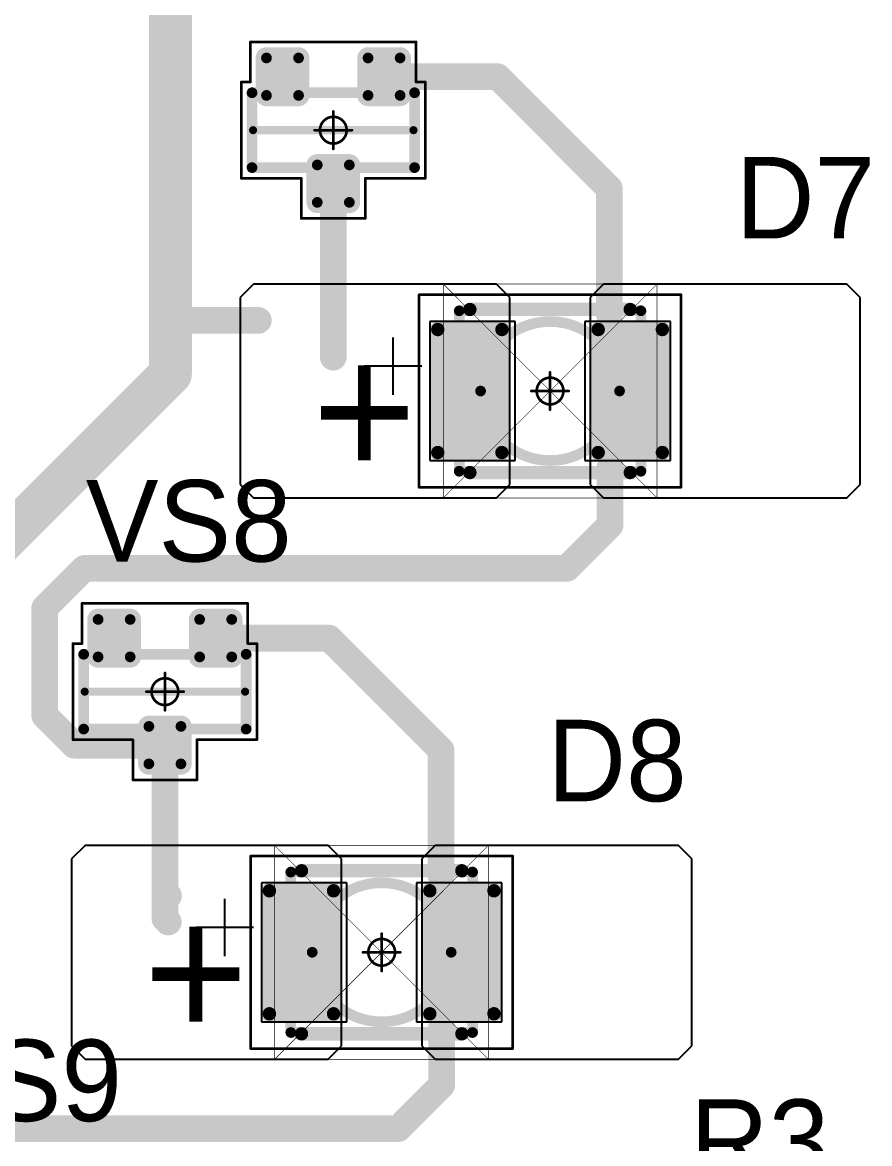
# Model space of a CAD drawing. Header units: millimetres. Extents: x 0 to 1769, y 431 to 1001.
# Drawn here: x 1317.79 to 1333.63, y 516.95 to 537.92 of the extents above; entities that cross this region are included whole.
import ezdxf

# ---------------------------------------------------------------- set-up
doc = ezdxf.new("R2010")
doc.units = ezdxf.units.MM
for name, color, linetype in [('Mechanical13', 56, 'Continuous'), ('Mechanical15', 56, 'Continuous'), ('Mechanical9', 56, 'Continuous'), ('TopLayer', 1, 'Continuous'), ('TopOverlay', 2, 'Continuous'), ('TopPaste', 8, 'Continuous'), ('TopSolder', 216, 'Continuous')]:
    doc.layers.add(name, color=color, linetype=linetype)

# ---------------------------------------------------------------- blocks, each defined once
blk = doc.blocks.new('SOT23_131')
at = {"layer": 'Mechanical13', "const_width": 0.2}
for points in [[(-0.7, -1.52), (-0.7, 1.52)], [(0.7, 1.52), (-0.7, 1.52)], [(0.7, -1.52), (0.7, 1.52)], [(0.7, -1.52), (-0.7, -1.52)]]:
    blk.add_lwpolyline(points, dxfattribs=at)
at = {"layer": 'Mechanical13', "const_width": 0.1}
for points in [[(-0.75, 1.52, 1), (-0.65, 1.52, 1)], [(-0.75, 1.52, 1), (-0.65, 1.52, 1)], [(0.65, 1.52, 1), (0.75, 1.52, 1)], [(0.65, 1.52, 1), (0.75, 1.52, 1)], [(-0.75, -1.52, 1), (-0.65, -1.52, 1)], [(-0.75, -1.52, 1), (-0.65, -1.52, 1)], [(0.65, -1.52, 1), (0.75, -1.52, 1)], [(0.65, -1.52, 1), (0.75, -1.52, 1)]]:
    blk.add_lwpolyline(points, format="xyb", close=True, dxfattribs=at)
at = {"layer": 'Mechanical15', "const_width": 0.05}
for points in [[(0.9, 1.72), (-0.9, 1.72)], [(-0.9, 1.55), (-0.9, 1.72)], [(0.9, 0.6), (0.9, 1.72)], [(-0.9, 1.55), (-1.65, 1.55)], [(-1.65, -1.55), (-1.65, 1.55)], [(1.65, 0.6), (0.9, 0.6)], [(1.65, -0.6), (1.65, 0.6)], [(0, -0.35), (0, 0.35)], [(0.35, 0), (-0.35, 0)], [(0.9, -1.72), (0.9, -0.6)], [(1.65, -0.6), (0.9, -0.6)], [(-0.9, -1.55), (-1.65, -1.55)], [(-0.9, -1.72), (-0.9, -1.55)], [(0.9, -1.72), (-0.9, -1.72)]]:
    blk.add_lwpolyline(points, dxfattribs=at)
at = {"layer": 'Mechanical15'}
for points, const_width in [([(-0.913, 1.72, 1), (-0.888, 1.72, 1)], 0.025), ([(-0.913, 1.72, 1), (-0.888, 1.72, 1)], 0.025), ([(0.888, 1.72, 1), (0.913, 1.72, 1)], 0.025), ([(0.888, 1.72, 1), (0.913, 1.72, 1)], 0.025), ([(-1.662, 1.55, 1), (-1.637, 1.55, 1)], 0.025), ([(-1.662, 1.55, 1), (-1.637, 1.55, 1)], 0.025), ([(-0.913, 1.55, 1), (-0.888, 1.55, 1)], 0.025), ([(-0.913, 1.55, 1), (-0.888, 1.55, 1)], 0.025), ([(0.888, 0.6, 1), (0.913, 0.6, 1)], 0.025), ([(0.888, 0.6, 1), (0.913, 0.6, 1)], 0.025), ([(1.637, 0.6, 1), (1.662, 0.6, 1)], 0.025), ([(1.637, 0.6, 1), (1.662, 0.6, 1)], 0.025), ([(0.25, 0, 1), (-0.25, 0, 1)], 0.05), ([(-0.012, 0.35, 1), (0.012, 0.35, 1)], 0.025), ([(-0.362, 0, 1), (-0.337, 0, 1)], 0.025), ([(-0.262, 0, 1), (-0.238, 0, 1)], 0.025), ([(0.238, 0, 1), (0.262, 0, 1)], 0.025), ([(0.337, 0, 1), (0.362, 0, 1)], 0.025), ([(-0.012, -0.35, 1), (0.012, -0.35, 1)], 0.025), ([(0.888, -0.6, 1), (0.913, -0.6, 1)], 0.025), ([(0.888, -0.6, 1), (0.913, -0.6, 1)], 0.025), ([(1.637, -0.6, 1), (1.662, -0.6, 1)], 0.025), ([(1.637, -0.6, 1), (1.662, -0.6, 1)], 0.025), ([(-1.662, -1.55, 1), (-1.637, -1.55, 1)], 0.025), ([(-1.662, -1.55, 1), (-1.637, -1.55, 1)], 0.025), ([(-0.913, -1.55, 1), (-0.888, -1.55, 1)], 0.025), ([(-0.913, -1.55, 1), (-0.888, -1.55, 1)], 0.025), ([(-0.913, -1.72, 1), (-0.888, -1.72, 1)], 0.025), ([(-0.913, -1.72, 1), (-0.888, -1.72, 1)], 0.025), ([(0.888, -1.72, 1), (0.913, -1.72, 1)], 0.025), ([(0.888, -1.72, 1), (0.913, -1.72, 1)], 0.025)]:
    blk.add_lwpolyline(points, format="xyb", close=True, dxfattribs=dict(at, const_width=const_width))
at = {"layer": 'TopLayer', "const_width": 0.1}
for points in [[(-1.4, 1.25, 1), (-1.3, 1.25, 1)], [(-0.7, 1.25, 1), (-0.6, 1.25, 1)], [(-1.4, 0.65, 1), (-1.3, 0.65, 1)], [(-0.7, 0.65, 1), (-0.6, 0.65, 1)], [(0.6, 0.3, 1), (0.7, 0.3, 1)], [(1.3, 0.3, 1), (1.4, 0.3, 1)], [(0.6, -0.3, 1), (0.7, -0.3, 1)], [(1.3, -0.3, 1), (1.4, -0.3, 1)], [(-1.4, -0.65, 1), (-1.3, -0.65, 1)], [(-0.7, -0.65, 1), (-0.6, -0.65, 1)], [(-1.4, -1.25, 1), (-1.3, -1.25, 1)], [(-0.7, -1.25, 1), (-0.6, -1.25, 1)]]:
    blk.add_lwpolyline(points, format="xyb", close=True, dxfattribs=at)
at = {"layer": 'TopLayer'}
for points in [[(-1.35, 1.35), (-1.35, 0.55), (-0.65, 1.35), (-0.65, 0.55)], [(-1.45, 1.25), (-1.45, 0.65), (-0.55, 1.25), (-0.55, 0.65)], [(0.55, 0.3), (0.55, -0.3), (1.45, 0.3), (1.45, -0.3)], [(0.65, 0.4), (0.65, -0.4), (1.35, 0.4), (1.35, -0.4)], [(-1.35, -0.55), (-1.35, -1.35), (-0.65, -0.55), (-0.65, -1.35)], [(-1.45, -0.65), (-1.45, -1.25), (-0.55, -0.65), (-0.55, -1.25)]]:
    blk.add_solid(points, dxfattribs=at)
at = {"layer": 'TopOverlay', "const_width": 0.15}
blk.add_lwpolyline([(0, -1.5), (0, 1.5)], dxfattribs=at)
at = {"layer": 'TopOverlay', "const_width": 0.075}
for points in [[(-0.038, 1.5, 1), (0.038, 1.5, 1)], [(-0.038, -1.5, 1), (0.038, -1.5, 1)]]:
    blk.add_lwpolyline(points, format="xyb", close=True, dxfattribs=at)
at = {"layer": 'TopPaste', "const_width": 0.075}
for points in [[(-1.387, 1.25, 1), (-1.313, 1.25, 1)], [(-0.687, 1.25, 1), (-0.613, 1.25, 1)], [(-1.387, 0.65, 1), (-1.313, 0.65, 1)], [(-0.687, 0.65, 1), (-0.613, 0.65, 1)], [(0.613, 0.3, 1), (0.687, 0.3, 1)], [(1.313, 0.3, 1), (1.387, 0.3, 1)], [(0.613, -0.3, 1), (0.687, -0.3, 1)], [(1.313, -0.3, 1), (1.387, -0.3, 1)], [(-1.387, -0.65, 1), (-1.313, -0.65, 1)], [(-0.687, -0.65, 1), (-0.613, -0.65, 1)], [(-1.387, -1.25, 1), (-1.313, -1.25, 1)], [(-0.687, -1.25, 1), (-0.613, -1.25, 1)]]:
    blk.add_lwpolyline(points, format="xyb", close=True, dxfattribs=at)
at = {"layer": 'TopPaste'}
for points in [[(-1.35, 1.325), (-1.35, 0.575), (-0.65, 1.325), (-0.65, 0.575)], [(-1.425, 1.25), (-1.425, 0.65), (-0.575, 1.25), (-0.575, 0.65)], [(0.575, 0.3), (0.575, -0.3), (1.425, 0.3), (1.425, -0.3)], [(0.65, 0.375), (0.65, -0.375), (1.35, 0.375), (1.35, -0.375)], [(-1.35, -0.575), (-1.35, -1.325), (-0.65, -0.575), (-0.65, -1.325)], [(-1.425, -0.65), (-1.425, -1.25), (-0.575, -0.65), (-0.575, -1.25)]]:
    blk.add_solid(points, dxfattribs=at)
at = {"layer": 'TopSolder', "const_width": 0.202}
for points in [[(-1.451, 1.25, 1), (-1.249, 1.25, 1)], [(-0.751, 1.25, 1), (-0.549, 1.25, 1)], [(-1.451, 0.65, 1), (-1.249, 0.65, 1)], [(-0.751, 0.65, 1), (-0.549, 0.65, 1)], [(0.549, 0.3, 1), (0.751, 0.3, 1)], [(1.249, 0.3, 1), (1.451, 0.3, 1)], [(0.549, -0.3, 1), (0.751, -0.3, 1)], [(1.249, -0.3, 1), (1.451, -0.3, 1)], [(-1.451, -0.65, 1), (-1.249, -0.65, 1)], [(-0.751, -0.65, 1), (-0.549, -0.65, 1)], [(-1.451, -1.25, 1), (-1.249, -1.25, 1)], [(-0.751, -1.25, 1), (-0.549, -1.25, 1)]]:
    blk.add_lwpolyline(points, format="xyb", close=True, dxfattribs=at)
at = {"layer": 'TopSolder'}
for points in [[(-1.35, 1.452), (-1.35, 0.448), (-0.65, 1.452), (-0.65, 0.448)], [(-1.552, 1.25), (-1.552, 0.65), (-0.448, 1.25), (-0.448, 0.65)], [(0.65, 0.502), (0.65, -0.502), (1.35, 0.502), (1.35, -0.502)], [(0.448, 0.3), (0.448, -0.3), (1.552, 0.3), (1.552, -0.3)], [(-1.35, -0.448), (-1.35, -1.452), (-0.65, -0.448), (-0.65, -1.452)], [(-1.552, -0.65), (-1.552, -1.25), (-0.448, -0.65), (-0.448, -1.25)]]:
    blk.add_solid(points, dxfattribs=at)
blk = doc.blocks.new('SOT23_132')
at = {"layer": 'Mechanical13', "const_width": 0.2}
for points in [[(-0.7, -1.52), (-0.7, 1.52)], [(0.7, 1.52), (-0.7, 1.52)], [(0.7, -1.52), (0.7, 1.52)], [(0.7, -1.52), (-0.7, -1.52)]]:
    blk.add_lwpolyline(points, dxfattribs=at)
at = {"layer": 'Mechanical13', "const_width": 0.1}
for points in [[(-0.75, 1.52, 1), (-0.65, 1.52, 1)], [(-0.75, 1.52, 1), (-0.65, 1.52, 1)], [(0.65, 1.52, 1), (0.75, 1.52, 1)], [(0.65, 1.52, 1), (0.75, 1.52, 1)], [(-0.75, -1.52, 1), (-0.65, -1.52, 1)], [(-0.75, -1.52, 1), (-0.65, -1.52, 1)], [(0.65, -1.52, 1), (0.75, -1.52, 1)], [(0.65, -1.52, 1), (0.75, -1.52, 1)]]:
    blk.add_lwpolyline(points, format="xyb", close=True, dxfattribs=at)
at = {"layer": 'Mechanical15', "const_width": 0.05}
for points in [[(0.9, 1.72), (-0.9, 1.72)], [(-0.9, 1.55), (-0.9, 1.72)], [(0.9, 0.6), (0.9, 1.72)], [(-0.9, 1.55), (-1.65, 1.55)], [(-1.65, -1.55), (-1.65, 1.55)], [(1.65, 0.6), (0.9, 0.6)], [(1.65, -0.6), (1.65, 0.6)], [(0, -0.35), (0, 0.35)], [(0.35, 0), (-0.35, 0)], [(0.9, -1.72), (0.9, -0.6)], [(1.65, -0.6), (0.9, -0.6)], [(-0.9, -1.55), (-1.65, -1.55)], [(-0.9, -1.72), (-0.9, -1.55)], [(0.9, -1.72), (-0.9, -1.72)]]:
    blk.add_lwpolyline(points, dxfattribs=at)
at = {"layer": 'Mechanical15'}
for points, const_width in [([(-0.913, 1.72, 1), (-0.888, 1.72, 1)], 0.025), ([(-0.913, 1.72, 1), (-0.888, 1.72, 1)], 0.025), ([(0.888, 1.72, 1), (0.913, 1.72, 1)], 0.025), ([(0.888, 1.72, 1), (0.913, 1.72, 1)], 0.025), ([(-1.662, 1.55, 1), (-1.637, 1.55, 1)], 0.025), ([(-1.662, 1.55, 1), (-1.637, 1.55, 1)], 0.025), ([(-0.913, 1.55, 1), (-0.888, 1.55, 1)], 0.025), ([(-0.913, 1.55, 1), (-0.888, 1.55, 1)], 0.025), ([(0.888, 0.6, 1), (0.913, 0.6, 1)], 0.025), ([(0.888, 0.6, 1), (0.913, 0.6, 1)], 0.025), ([(1.637, 0.6, 1), (1.662, 0.6, 1)], 0.025), ([(1.637, 0.6, 1), (1.662, 0.6, 1)], 0.025), ([(0.25, 0, 1), (-0.25, 0, 1)], 0.05), ([(-0.012, 0.35, 1), (0.012, 0.35, 1)], 0.025), ([(-0.362, 0, 1), (-0.337, 0, 1)], 0.025), ([(-0.262, 0, 1), (-0.238, 0, 1)], 0.025), ([(0.238, 0, 1), (0.262, 0, 1)], 0.025), ([(0.337, 0, 1), (0.362, 0, 1)], 0.025), ([(-0.012, -0.35, 1), (0.012, -0.35, 1)], 0.025), ([(0.888, -0.6, 1), (0.913, -0.6, 1)], 0.025), ([(0.888, -0.6, 1), (0.913, -0.6, 1)], 0.025), ([(1.637, -0.6, 1), (1.662, -0.6, 1)], 0.025), ([(1.637, -0.6, 1), (1.662, -0.6, 1)], 0.025), ([(-1.662, -1.55, 1), (-1.637, -1.55, 1)], 0.025), ([(-1.662, -1.55, 1), (-1.637, -1.55, 1)], 0.025), ([(-0.913, -1.55, 1), (-0.888, -1.55, 1)], 0.025), ([(-0.913, -1.55, 1), (-0.888, -1.55, 1)], 0.025), ([(-0.913, -1.72, 1), (-0.888, -1.72, 1)], 0.025), ([(-0.913, -1.72, 1), (-0.888, -1.72, 1)], 0.025), ([(0.888, -1.72, 1), (0.913, -1.72, 1)], 0.025), ([(0.888, -1.72, 1), (0.913, -1.72, 1)], 0.025)]:
    blk.add_lwpolyline(points, format="xyb", close=True, dxfattribs=dict(at, const_width=const_width))
at = {"layer": 'TopLayer', "const_width": 0.1}
for points in [[(-1.4, 1.25, 1), (-1.3, 1.25, 1)], [(-0.7, 1.25, 1), (-0.6, 1.25, 1)], [(-1.4, 0.65, 1), (-1.3, 0.65, 1)], [(-0.7, 0.65, 1), (-0.6, 0.65, 1)], [(0.6, 0.3, 1), (0.7, 0.3, 1)], [(1.3, 0.3, 1), (1.4, 0.3, 1)], [(0.6, -0.3, 1), (0.7, -0.3, 1)], [(1.3, -0.3, 1), (1.4, -0.3, 1)], [(-1.4, -0.65, 1), (-1.3, -0.65, 1)], [(-0.7, -0.65, 1), (-0.6, -0.65, 1)], [(-1.4, -1.25, 1), (-1.3, -1.25, 1)], [(-0.7, -1.25, 1), (-0.6, -1.25, 1)]]:
    blk.add_lwpolyline(points, format="xyb", close=True, dxfattribs=at)
at = {"layer": 'TopLayer'}
for points in [[(-1.35, 1.35), (-1.35, 0.55), (-0.65, 1.35), (-0.65, 0.55)], [(-1.45, 1.25), (-1.45, 0.65), (-0.55, 1.25), (-0.55, 0.65)], [(0.55, 0.3), (0.55, -0.3), (1.45, 0.3), (1.45, -0.3)], [(0.65, 0.4), (0.65, -0.4), (1.35, 0.4), (1.35, -0.4)], [(-1.35, -0.55), (-1.35, -1.35), (-0.65, -0.55), (-0.65, -1.35)], [(-1.45, -0.65), (-1.45, -1.25), (-0.55, -0.65), (-0.55, -1.25)]]:
    blk.add_solid(points, dxfattribs=at)
at = {"layer": 'TopOverlay', "const_width": 0.15}
blk.add_lwpolyline([(0, -1.5), (0, 1.5)], dxfattribs=at)
at = {"layer": 'TopOverlay', "const_width": 0.075}
for points in [[(-0.038, 1.5, 1), (0.038, 1.5, 1)], [(-0.038, -1.5, 1), (0.038, -1.5, 1)]]:
    blk.add_lwpolyline(points, format="xyb", close=True, dxfattribs=at)
at = {"layer": 'TopPaste', "const_width": 0.075}
for points in [[(-1.387, 1.25, 1), (-1.313, 1.25, 1)], [(-0.687, 1.25, 1), (-0.613, 1.25, 1)], [(-1.387, 0.65, 1), (-1.313, 0.65, 1)], [(-0.687, 0.65, 1), (-0.613, 0.65, 1)], [(0.613, 0.3, 1), (0.687, 0.3, 1)], [(1.313, 0.3, 1), (1.387, 0.3, 1)], [(0.613, -0.3, 1), (0.687, -0.3, 1)], [(1.313, -0.3, 1), (1.387, -0.3, 1)], [(-1.387, -0.65, 1), (-1.313, -0.65, 1)], [(-0.687, -0.65, 1), (-0.613, -0.65, 1)], [(-1.387, -1.25, 1), (-1.313, -1.25, 1)], [(-0.687, -1.25, 1), (-0.613, -1.25, 1)]]:
    blk.add_lwpolyline(points, format="xyb", close=True, dxfattribs=at)
at = {"layer": 'TopPaste'}
for points in [[(-1.35, 1.325), (-1.35, 0.575), (-0.65, 1.325), (-0.65, 0.575)], [(-1.425, 1.25), (-1.425, 0.65), (-0.575, 1.25), (-0.575, 0.65)], [(0.575, 0.3), (0.575, -0.3), (1.425, 0.3), (1.425, -0.3)], [(0.65, 0.375), (0.65, -0.375), (1.35, 0.375), (1.35, -0.375)], [(-1.35, -0.575), (-1.35, -1.325), (-0.65, -0.575), (-0.65, -1.325)], [(-1.425, -0.65), (-1.425, -1.25), (-0.575, -0.65), (-0.575, -1.25)]]:
    blk.add_solid(points, dxfattribs=at)
at = {"layer": 'TopSolder', "const_width": 0.202}
for points in [[(-1.451, 1.25, 1), (-1.249, 1.25, 1)], [(-0.751, 1.25, 1), (-0.549, 1.25, 1)], [(-1.451, 0.65, 1), (-1.249, 0.65, 1)], [(-0.751, 0.65, 1), (-0.549, 0.65, 1)], [(0.549, 0.3, 1), (0.751, 0.3, 1)], [(1.249, 0.3, 1), (1.451, 0.3, 1)], [(0.549, -0.3, 1), (0.751, -0.3, 1)], [(1.249, -0.3, 1), (1.451, -0.3, 1)], [(-1.451, -0.65, 1), (-1.249, -0.65, 1)], [(-0.751, -0.65, 1), (-0.549, -0.65, 1)], [(-1.451, -1.25, 1), (-1.249, -1.25, 1)], [(-0.751, -1.25, 1), (-0.549, -1.25, 1)]]:
    blk.add_lwpolyline(points, format="xyb", close=True, dxfattribs=at)
at = {"layer": 'TopSolder'}
for points in [[(-1.35, 1.452), (-1.35, 0.448), (-0.65, 1.452), (-0.65, 0.448)], [(-1.552, 1.25), (-1.552, 0.65), (-0.448, 1.25), (-0.448, 0.65)], [(0.65, 0.502), (0.65, -0.502), (1.35, 0.502), (1.35, -0.502)], [(0.448, 0.3), (0.448, -0.3), (1.552, 0.3), (1.552, -0.3)], [(-1.35, -0.448), (-1.35, -1.452), (-0.65, -0.448), (-0.65, -1.452)], [(-1.552, -0.65), (-1.552, -1.25), (-0.448, -0.65), (-0.448, -1.25)]]:
    blk.add_solid(points, dxfattribs=at)
blk = doc.blocks.new('T66G_319')
at = {"layer": 'Mechanical13'}
for p, q in [((2.936, 0.071), (2.936, -1)), ((2.4, -0.464), (3.471, -0.464))]:
    blk.add_line(p, q, dxfattribs=at)
at = {"layer": 'Mechanical13', "const_width": 0.2}
for points in [[(-1.7, 1.5), (-1.7, -1.5)], [(1.7, 1.5), (-1.7, 1.5)], [(1.7, 1.5), (1.7, -1.5)], [(1.7, -1.5), (-1.7, -1.5)]]:
    blk.add_lwpolyline(points, dxfattribs=at)
at = {"layer": 'Mechanical13'}
for points, const_width in [([(-1.75, 1.5, 1), (-1.65, 1.5, 1)], 0.1), ([(-1.75, 1.5, 1), (-1.65, 1.5, 1)], 0.1), ([(1.65, 1.5, 1), (1.75, 1.5, 1)], 0.1), ([(1.65, 1.5, 1), (1.75, 1.5, 1)], 0.1), ([(1.3, 0, 1), (-1.3, 0, 1)], 0.2), ([(-1.35, 0, 1), (-1.25, 0, 1)], 0.1), ([(1.25, 0, 1), (1.35, 0, 1)], 0.1), ([(-1.75, -1.5, 1), (-1.65, -1.5, 1)], 0.1), ([(-1.75, -1.5, 1), (-1.65, -1.5, 1)], 0.1), ([(1.65, -1.5, 1), (1.75, -1.5, 1)], 0.1), ([(1.65, -1.5, 1), (1.75, -1.5, 1)], 0.1)]:
    blk.add_lwpolyline(points, format="xyb", close=True, dxfattribs=dict(at, const_width=const_width))
at = {"layer": 'Mechanical15', "const_width": 0.05}
for points in [[(2.45, 1.8), (-2.45, 1.8)], [(-2.45, 1.8), (-2.45, -1.8)], [(2.45, 1.8), (2.45, -1.8)], [(0, 0.35), (0, -0.35)], [(0.35, 0), (-0.35, 0)], [(2.45, -1.8), (-2.45, -1.8)]]:
    blk.add_lwpolyline(points, dxfattribs=at)
at = {"layer": 'Mechanical15'}
for points, const_width in [([(-2.462, 1.8, 1), (-2.438, 1.8, 1)], 0.025), ([(-2.462, 1.8, 1), (-2.438, 1.8, 1)], 0.025), ([(2.438, 1.8, 1), (2.462, 1.8, 1)], 0.025), ([(2.438, 1.8, 1), (2.462, 1.8, 1)], 0.025), ([(0.25, 0, 1), (-0.25, 0, 1)], 0.05), ([(-0.012, 0.35, 1), (0.012, 0.35, 1)], 0.025), ([(-0.362, 0, 1), (-0.337, 0, 1)], 0.025), ([(-0.262, 0, 1), (-0.238, 0, 1)], 0.025), ([(0.238, 0, 1), (0.262, 0, 1)], 0.025), ([(0.337, 0, 1), (0.362, 0, 1)], 0.025), ([(-0.012, -0.35, 1), (0.012, -0.35, 1)], 0.025), ([(-2.462, -1.8, 1), (-2.438, -1.8, 1)], 0.025), ([(-2.462, -1.8, 1), (-2.438, -1.8, 1)], 0.025), ([(2.438, -1.8, 1), (2.462, -1.8, 1)], 0.025), ([(2.438, -1.8, 1), (2.462, -1.8, 1)], 0.025)]:
    blk.add_lwpolyline(points, format="xyb", close=True, dxfattribs=dict(at, const_width=const_width))
at = {"layer": 'TopLayer'}
for p, q in [((-5.55, 2), (-5.8, 1.75)), ((-1, 2), (-5.55, 2)), ((-0.75, 1.75), (-1, 2)), ((1, 2), (0.75, 1.75)), ((5.55, 2), (1, 2)), ((5.8, 1.75), (5.55, 2)), ((-5.8, 1.75), (-5.8, -1.75)), ((-0.75, -1.75), (-0.75, 1.75)), ((0.75, 1.75), (0.75, -1.75)), ((5.8, -1.75), (5.8, 1.75)), ((-5.8, -1.75), (-5.55, -2)), ((-1, -2), (-0.75, -1.75)), ((0.75, -1.75), (1, -2)), ((5.55, -2), (5.8, -1.75)), ((-5.55, -2), (-1, -2)), ((1, -2), (5.55, -2))]:
    blk.add_line(p, q, dxfattribs=at)
at = {"layer": 'TopLayer', "const_width": 0.15}
for points in [[(-2.175, 1.15, 1), (-2.025, 1.15, 1)], [(-0.975, 1.15, 1), (-0.825, 1.15, 1)], [(0.825, 1.15, 1), (0.975, 1.15, 1)], [(2.025, 1.15, 1), (2.175, 1.15, 1)], [(-2.175, -1.15, 1), (-2.025, -1.15, 1)], [(-0.975, -1.15, 1), (-0.825, -1.15, 1)], [(0.825, -1.15, 1), (0.975, -1.15, 1)], [(2.025, -1.15, 1), (2.175, -1.15, 1)]]:
    blk.add_lwpolyline(points, format="xyb", close=True, dxfattribs=at)
at = {"layer": 'TopLayer'}
for points in [[(-0.9, 1.3), (-2.1, 1.3), (-0.9, -1.3), (-2.1, -1.3)], [(2.1, 1.3), (0.9, 1.3), (2.1, -1.3), (0.9, -1.3)], [(-0.75, 1.15), (-2.25, 1.15), (-0.75, -1.15), (-2.25, -1.15)], [(2.25, 1.15), (0.75, 1.15), (2.25, -1.15), (0.75, -1.15)]]:
    blk.add_solid(points, dxfattribs=at)
at = {"layer": 'TopOverlay', "const_width": 0.25}
for points in [[(1.5, 1.525), (-1.5, 1.525)], [(1.5, -1.525), (-1.5, -1.525)]]:
    blk.add_lwpolyline(points, dxfattribs=at)
at = {"layer": 'TopOverlay', "const_width": 0.125}
for points in [[(-1.562, 1.525, 1), (-1.438, 1.525, 1)], [(1.438, 1.525, 1), (1.562, 1.525, 1)], [(-1.562, -1.525, 1), (-1.438, -1.525, 1)], [(1.438, -1.525, 1), (1.562, -1.525, 1)]]:
    blk.add_lwpolyline(points, format="xyb", close=True, dxfattribs=at)
at = {"layer": 'TopPaste', "const_width": 0.125}
for points in [[(-2.163, 1.15, 1), (-2.038, 1.15, 1)], [(-0.963, 1.15, 1), (-0.838, 1.15, 1)], [(0.838, 1.15, 1), (0.963, 1.15, 1)], [(2.038, 1.15, 1), (2.163, 1.15, 1)], [(-2.163, -1.15, 1), (-2.038, -1.15, 1)], [(-0.963, -1.15, 1), (-0.838, -1.15, 1)], [(0.838, -1.15, 1), (0.963, -1.15, 1)], [(2.038, -1.15, 1), (2.163, -1.15, 1)]]:
    blk.add_lwpolyline(points, format="xyb", close=True, dxfattribs=at)
at = {"layer": 'TopPaste'}
for points in [[(-0.9, 1.275), (-2.1, 1.275), (-0.9, -1.275), (-2.1, -1.275)], [(2.1, 1.275), (0.9, 1.275), (2.1, -1.275), (0.9, -1.275)], [(-0.775, 1.15), (-2.225, 1.15), (-0.775, -1.15), (-2.225, -1.15)], [(2.225, 1.15), (0.775, 1.15), (2.225, -1.15), (0.775, -1.15)]]:
    blk.add_solid(points, dxfattribs=at)
at = {"layer": 'TopSolder'}
for p, q in [((-2.25, 1.3), (-2.25, -1.3)), ((-0.65, 1.3), (-2.25, 1.3)), ((-0.65, -1.3), (-0.65, 1.3)), ((0.65, 1.3), (0.65, -1.3)), ((2.25, 1.3), (0.65, 1.3)), ((2.25, -1.3), (2.25, 1.3)), ((-2.25, -1.3), (-0.65, -1.3)), ((0.65, -1.3), (2.25, -1.3))]:
    blk.add_line(p, q, dxfattribs=at)
at = {"layer": 'TopOverlay'}
blk.add_text('+', height=2.5, dxfattribs=at).set_placement((2.5, -0.8))
blk = doc.blocks.new('T66G_320')
at = {"layer": 'Mechanical13'}
for p, q in [((2.936, 0.071), (2.936, -1)), ((2.4, -0.464), (3.471, -0.464))]:
    blk.add_line(p, q, dxfattribs=at)
at = {"layer": 'Mechanical13', "const_width": 0.2}
for points in [[(-1.7, 1.5), (-1.7, -1.5)], [(1.7, 1.5), (-1.7, 1.5)], [(1.7, 1.5), (1.7, -1.5)], [(1.7, -1.5), (-1.7, -1.5)]]:
    blk.add_lwpolyline(points, dxfattribs=at)
at = {"layer": 'Mechanical13'}
for points, const_width in [([(-1.75, 1.5, 1), (-1.65, 1.5, 1)], 0.1), ([(-1.75, 1.5, 1), (-1.65, 1.5, 1)], 0.1), ([(1.65, 1.5, 1), (1.75, 1.5, 1)], 0.1), ([(1.65, 1.5, 1), (1.75, 1.5, 1)], 0.1), ([(1.3, 0, 1), (-1.3, 0, 1)], 0.2), ([(-1.35, 0, 1), (-1.25, 0, 1)], 0.1), ([(1.25, 0, 1), (1.35, 0, 1)], 0.1), ([(-1.75, -1.5, 1), (-1.65, -1.5, 1)], 0.1), ([(-1.75, -1.5, 1), (-1.65, -1.5, 1)], 0.1), ([(1.65, -1.5, 1), (1.75, -1.5, 1)], 0.1), ([(1.65, -1.5, 1), (1.75, -1.5, 1)], 0.1)]:
    blk.add_lwpolyline(points, format="xyb", close=True, dxfattribs=dict(at, const_width=const_width))
at = {"layer": 'Mechanical15', "const_width": 0.05}
for points in [[(2.45, 1.8), (-2.45, 1.8)], [(-2.45, 1.8), (-2.45, -1.8)], [(2.45, 1.8), (2.45, -1.8)], [(0, 0.35), (0, -0.35)], [(0.35, 0), (-0.35, 0)], [(2.45, -1.8), (-2.45, -1.8)]]:
    blk.add_lwpolyline(points, dxfattribs=at)
at = {"layer": 'Mechanical15'}
for points, const_width in [([(-2.462, 1.8, 1), (-2.438, 1.8, 1)], 0.025), ([(-2.462, 1.8, 1), (-2.438, 1.8, 1)], 0.025), ([(2.438, 1.8, 1), (2.462, 1.8, 1)], 0.025), ([(2.438, 1.8, 1), (2.462, 1.8, 1)], 0.025), ([(0.25, 0, 1), (-0.25, 0, 1)], 0.05), ([(-0.012, 0.35, 1), (0.012, 0.35, 1)], 0.025), ([(-0.362, 0, 1), (-0.337, 0, 1)], 0.025), ([(-0.262, 0, 1), (-0.238, 0, 1)], 0.025), ([(0.238, 0, 1), (0.262, 0, 1)], 0.025), ([(0.337, 0, 1), (0.362, 0, 1)], 0.025), ([(-0.012, -0.35, 1), (0.012, -0.35, 1)], 0.025), ([(-2.462, -1.8, 1), (-2.438, -1.8, 1)], 0.025), ([(-2.462, -1.8, 1), (-2.438, -1.8, 1)], 0.025), ([(2.438, -1.8, 1), (2.462, -1.8, 1)], 0.025), ([(2.438, -1.8, 1), (2.462, -1.8, 1)], 0.025)]:
    blk.add_lwpolyline(points, format="xyb", close=True, dxfattribs=dict(at, const_width=const_width))
at = {"layer": 'TopLayer'}
for p, q in [((-5.55, 2), (-5.8, 1.75)), ((-1, 2), (-5.55, 2)), ((-0.75, 1.75), (-1, 2)), ((1, 2), (0.75, 1.75)), ((5.55, 2), (1, 2)), ((5.8, 1.75), (5.55, 2)), ((-5.8, 1.75), (-5.8, -1.75)), ((-0.75, -1.75), (-0.75, 1.75)), ((0.75, 1.75), (0.75, -1.75)), ((5.8, -1.75), (5.8, 1.75)), ((-5.8, -1.75), (-5.55, -2)), ((-1, -2), (-0.75, -1.75)), ((0.75, -1.75), (1, -2)), ((5.55, -2), (5.8, -1.75)), ((-5.55, -2), (-1, -2)), ((1, -2), (5.55, -2))]:
    blk.add_line(p, q, dxfattribs=at)
at = {"layer": 'TopLayer', "const_width": 0.15}
for points in [[(-2.175, 1.15, 1), (-2.025, 1.15, 1)], [(-0.975, 1.15, 1), (-0.825, 1.15, 1)], [(0.825, 1.15, 1), (0.975, 1.15, 1)], [(2.025, 1.15, 1), (2.175, 1.15, 1)], [(-2.175, -1.15, 1), (-2.025, -1.15, 1)], [(-0.975, -1.15, 1), (-0.825, -1.15, 1)], [(0.825, -1.15, 1), (0.975, -1.15, 1)], [(2.025, -1.15, 1), (2.175, -1.15, 1)]]:
    blk.add_lwpolyline(points, format="xyb", close=True, dxfattribs=at)
at = {"layer": 'TopLayer'}
for points in [[(-0.9, 1.3), (-2.1, 1.3), (-0.9, -1.3), (-2.1, -1.3)], [(2.1, 1.3), (0.9, 1.3), (2.1, -1.3), (0.9, -1.3)], [(-0.75, 1.15), (-2.25, 1.15), (-0.75, -1.15), (-2.25, -1.15)], [(2.25, 1.15), (0.75, 1.15), (2.25, -1.15), (0.75, -1.15)]]:
    blk.add_solid(points, dxfattribs=at)
at = {"layer": 'TopOverlay', "const_width": 0.25}
for points in [[(1.5, 1.525), (-1.5, 1.525)], [(1.5, -1.525), (-1.5, -1.525)]]:
    blk.add_lwpolyline(points, dxfattribs=at)
at = {"layer": 'TopOverlay', "const_width": 0.125}
for points in [[(-1.562, 1.525, 1), (-1.438, 1.525, 1)], [(1.438, 1.525, 1), (1.562, 1.525, 1)], [(-1.562, -1.525, 1), (-1.438, -1.525, 1)], [(1.438, -1.525, 1), (1.562, -1.525, 1)]]:
    blk.add_lwpolyline(points, format="xyb", close=True, dxfattribs=at)
at = {"layer": 'TopPaste', "const_width": 0.125}
for points in [[(-2.163, 1.15, 1), (-2.038, 1.15, 1)], [(-0.963, 1.15, 1), (-0.838, 1.15, 1)], [(0.838, 1.15, 1), (0.963, 1.15, 1)], [(2.038, 1.15, 1), (2.163, 1.15, 1)], [(-2.163, -1.15, 1), (-2.038, -1.15, 1)], [(-0.963, -1.15, 1), (-0.838, -1.15, 1)], [(0.838, -1.15, 1), (0.963, -1.15, 1)], [(2.038, -1.15, 1), (2.163, -1.15, 1)]]:
    blk.add_lwpolyline(points, format="xyb", close=True, dxfattribs=at)
at = {"layer": 'TopPaste'}
for points in [[(-0.9, 1.275), (-2.1, 1.275), (-0.9, -1.275), (-2.1, -1.275)], [(2.1, 1.275), (0.9, 1.275), (2.1, -1.275), (0.9, -1.275)], [(-0.775, 1.15), (-2.225, 1.15), (-0.775, -1.15), (-2.225, -1.15)], [(2.225, 1.15), (0.775, 1.15), (2.225, -1.15), (0.775, -1.15)]]:
    blk.add_solid(points, dxfattribs=at)
at = {"layer": 'TopSolder'}
for p, q in [((-2.25, 1.3), (-2.25, -1.3)), ((-0.65, 1.3), (-2.25, 1.3)), ((-0.65, -1.3), (-0.65, 1.3)), ((0.65, 1.3), (0.65, -1.3)), ((2.25, 1.3), (0.65, 1.3)), ((2.25, -1.3), (2.25, 1.3)), ((-2.25, -1.3), (-0.65, -1.3)), ((0.65, -1.3), (2.25, -1.3))]:
    blk.add_line(p, q, dxfattribs=at)
at = {"layer": 'TopOverlay'}
blk.add_text('+', height=2.5, dxfattribs=at).set_placement((2.5, -0.8))

msp = doc.modelspace()

# ---------------------------------------------------------------- linework, layer by layer
at = {"layer": 'Mechanical9'}
for points, const_width in [([(1325.658, 529.028), (1325.658, 533.028)], 0.0127), ([(1325.658, 533.028), (1329.658, 533.028)], 0.0127), ([(1325.658, 533.028), (1329.658, 529.028)], 0.01), ([(1325.658, 529.028), (1329.658, 533.028)], 0.01), ([(1329.658, 529.028), (1329.658, 533.028)], 0.0127), ([(1325.658, 529.028), (1329.658, 529.028)], 0.0127), ([(1322.504, 518.528), (1322.504, 522.528)], 0.0127), ([(1322.504, 522.528), (1326.504, 522.528)], 0.0127), ([(1322.504, 522.528), (1326.504, 518.528)], 0.01), ([(1322.504, 518.528), (1326.504, 522.528)], 0.01), ([(1326.504, 518.528), (1326.504, 522.528)], 0.0127), ([(1322.504, 518.528), (1326.504, 518.528)], 0.0127)]:
    msp.add_lwpolyline(points, dxfattribs=dict(at, const_width=const_width))
for points, const_width in [([(1325.655, 533.028, 1), (1325.661, 533.028, 1)], 0.00635), ([(1325.655, 533.028, 1), (1325.661, 533.028, 1)], 0.00635), ([(1325.655, 533.028, 1), (1325.66, 533.028, 1)], 0.005), ([(1329.655, 533.028, 1), (1329.661, 533.028, 1)], 0.00635), ([(1329.655, 533.028, 1), (1329.661, 533.028, 1)], 0.00635), ([(1329.655, 533.028, 1), (1329.66, 533.028, 1)], 0.005), ([(1325.655, 529.028, 1), (1325.661, 529.028, 1)], 0.00635), ([(1325.655, 529.028, 1), (1325.661, 529.028, 1)], 0.00635), ([(1325.655, 529.028, 1), (1325.66, 529.028, 1)], 0.005), ([(1329.655, 529.028, 1), (1329.661, 529.028, 1)], 0.00635), ([(1329.655, 529.028, 1), (1329.661, 529.028, 1)], 0.00635), ([(1329.655, 529.028, 1), (1329.66, 529.028, 1)], 0.005), ([(1322.501, 522.528, 1), (1322.508, 522.528, 1)], 0.00635), ([(1322.501, 522.528, 1), (1322.508, 522.528, 1)], 0.00635), ([(1322.502, 522.528, 1), (1322.507, 522.528, 1)], 0.005), ([(1326.501, 522.528, 1), (1326.508, 522.528, 1)], 0.00635), ([(1326.501, 522.528, 1), (1326.508, 522.528, 1)], 0.00635), ([(1326.502, 522.528, 1), (1326.507, 522.528, 1)], 0.005), ([(1322.501, 518.528, 1), (1322.508, 518.528, 1)], 0.00635), ([(1322.501, 518.528, 1), (1322.508, 518.528, 1)], 0.00635), ([(1322.502, 518.528, 1), (1322.507, 518.528, 1)], 0.005), ([(1326.501, 518.528, 1), (1326.508, 518.528, 1)], 0.00635), ([(1326.501, 518.528, 1), (1326.508, 518.528, 1)], 0.00635), ([(1326.502, 518.528, 1), (1326.507, 518.528, 1)], 0.005)]:
    msp.add_lwpolyline(points, format="xyb", close=True, dxfattribs=dict(at, const_width=const_width))
at = {"layer": 'TopLayer'}
for points, const_width in [([(1320.555, 532.311), (1320.555, 546.088)], 0.8), ([(1324.551, 536.904), (1326.675, 536.904)], 0.5), ([(1326.675, 536.904), (1328.765, 534.814)], 0.5), ([(1323.601, 531.659), (1323.601, 534.904)], 0.5), ([(1328.765, 532.463), (1328.765, 534.814)], 0.5), ([(1320.555, 531.347), (1320.555, 532.311)], 0.8), ([(1320.555, 532.311), (1320.59, 532.346)], 0.5), ([(1320.59, 532.346), (1322.198, 532.346)], 0.5), ([(1316.697, 527.489), (1320.555, 531.347)], 0.8), ([(1328.779, 528.52), (1328.779, 529.607)], 0.5), ([(1327.969, 527.709), (1328.779, 528.52)], 0.5), ([(1318.203, 526.969), (1318.944, 527.709)], 0.5), ([(1318.944, 527.709), (1327.969, 527.709)], 0.5), ([(1318.203, 524.956), (1318.203, 526.969)], 0.5), ([(1321.401, 526.404), (1323.525, 526.404)], 0.5), ([(1323.525, 526.404), (1325.615, 524.314)], 0.5), ([(1318.203, 524.956), (1318.755, 524.404)], 0.5), ([(1318.755, 524.404), (1320.451, 524.404)], 0.5), ([(1320.451, 521.159), (1320.451, 524.404)], 0.5), ([(1325.615, 521.963), (1325.615, 524.314)], 0.5), ([(1320.451, 521.655), (1320.518, 521.588)], 0.5), ([(1320.451, 521.159), (1320.514, 521.096)], 0.5), ([(1325.628, 518.045), (1325.628, 519.132)], 0.5), ([(1324.818, 517.234), (1325.628, 518.045)], 0.5), ([(1315.793, 517.234), (1324.818, 517.234)], 0.5)]:
    msp.add_lwpolyline(points, dxfattribs=dict(at, const_width=const_width))
for points, const_width in [([(1324.426, 536.904, 1), (1324.676, 536.904, 1)], 0.25), ([(1326.55, 536.904, 1), (1326.8, 536.904, 1)], 0.25), ([(1326.55, 536.904, 1), (1326.8, 536.904, 1)], 0.25), ([(1323.476, 534.904, 1), (1323.726, 534.904, 1)], 0.25), ([(1328.64, 534.814, 1), (1328.89, 534.814, 1)], 0.25), ([(1328.64, 534.814, 1), (1328.89, 534.814, 1)], 0.25), ([(1320.355, 532.311, 1), (1320.755, 532.311, 1)], 0.4), ([(1320.355, 532.311, 1), (1320.755, 532.311, 1)], 0.4), ([(1320.43, 532.311, 1), (1320.68, 532.311, 1)], 0.25), ([(1320.465, 532.346, 1), (1320.715, 532.346, 1)], 0.25), ([(1320.465, 532.346, 1), (1320.715, 532.346, 1)], 0.25), ([(1322.073, 532.346, 1), (1322.323, 532.346, 1)], 0.25), ([(1328.64, 532.463, 1), (1328.89, 532.463, 1)], 0.25), ([(1323.476, 531.659, 1), (1323.726, 531.659, 1)], 0.25), ([(1320.355, 531.347, 1), (1320.755, 531.347, 1)], 0.4), ([(1320.355, 531.347, 1), (1320.755, 531.347, 1)], 0.4), ([(1328.654, 529.607, 1), (1328.904, 529.607, 1)], 0.25), ([(1328.654, 528.52, 1), (1328.904, 528.52, 1)], 0.25), ([(1328.654, 528.52, 1), (1328.904, 528.52, 1)], 0.25), ([(1318.819, 527.709, 1), (1319.069, 527.709, 1)], 0.25), ([(1318.819, 527.709, 1), (1319.069, 527.709, 1)], 0.25), ([(1327.844, 527.709, 1), (1328.094, 527.709, 1)], 0.25), ([(1327.844, 527.709, 1), (1328.094, 527.709, 1)], 0.25), ([(1318.078, 526.969, 1), (1318.328, 526.969, 1)], 0.25), ([(1318.078, 526.969, 1), (1318.328, 526.969, 1)], 0.25), ([(1321.276, 526.404, 1), (1321.526, 526.404, 1)], 0.25), ([(1323.4, 526.404, 1), (1323.65, 526.404, 1)], 0.25), ([(1323.4, 526.404, 1), (1323.65, 526.404, 1)], 0.25), ([(1318.078, 524.956, 1), (1318.328, 524.956, 1)], 0.25), ([(1318.078, 524.956, 1), (1318.328, 524.956, 1)], 0.25), ([(1318.63, 524.404, 1), (1318.88, 524.404, 1)], 0.25), ([(1318.63, 524.404, 1), (1318.88, 524.404, 1)], 0.25), ([(1320.326, 524.404, 1), (1320.576, 524.404, 1)], 0.25), ([(1320.326, 524.404, 1), (1320.576, 524.404, 1)], 0.25), ([(1325.49, 524.314, 1), (1325.74, 524.314, 1)], 0.25), ([(1325.49, 524.314, 1), (1325.74, 524.314, 1)], 0.25), ([(1325.49, 521.963, 1), (1325.74, 521.963, 1)], 0.25), ([(1320.326, 521.655, 1), (1320.576, 521.655, 1)], 0.25), ([(1320.393, 521.588, 1), (1320.643, 521.588, 1)], 0.25), ([(1320.326, 521.159, 1), (1320.576, 521.159, 1)], 0.25), ([(1320.326, 521.159, 1), (1320.576, 521.159, 1)], 0.25), ([(1320.389, 521.096, 1), (1320.639, 521.096, 1)], 0.25), ([(1325.503, 519.132, 1), (1325.753, 519.132, 1)], 0.25), ([(1325.503, 518.045, 1), (1325.753, 518.045, 1)], 0.25), ([(1325.503, 518.045, 1), (1325.753, 518.045, 1)], 0.25), ([(1324.693, 517.234, 1), (1324.943, 517.234, 1)], 0.25), ([(1324.693, 517.234, 1), (1324.943, 517.234, 1)], 0.25)]:
    msp.add_lwpolyline(points, format="xyb", close=True, dxfattribs=dict(at, const_width=const_width))

# ---------------------------------------------------------------- block references
for name, p, rotation in [('SOT23_132', (1323.601, 535.904), 270), ('T66G_320', (1327.656, 531.026), 180), ('SOT23_131', (1320.451, 525.404), 270), ('T66G_319', (1324.506, 520.53), 180)]:
    msp.add_blockref(name, p, dxfattribs=dict(rotation=rotation))

# ---------------------------------------------------------------- texts
at = {"layer": 'TopOverlay'}
for s, p in [('D7', (1331.131, 533.879)), ('VS8', (1318.971, 527.837)), ('D8', (1327.606, 523.354)), ('VS9', (1315.796, 517.373)), ('R3', (1330.274, 516.255))]:
    msp.add_text(s, height=1.524, dxfattribs=at).set_placement(p)

doc.saveas('drawing.dxf')
